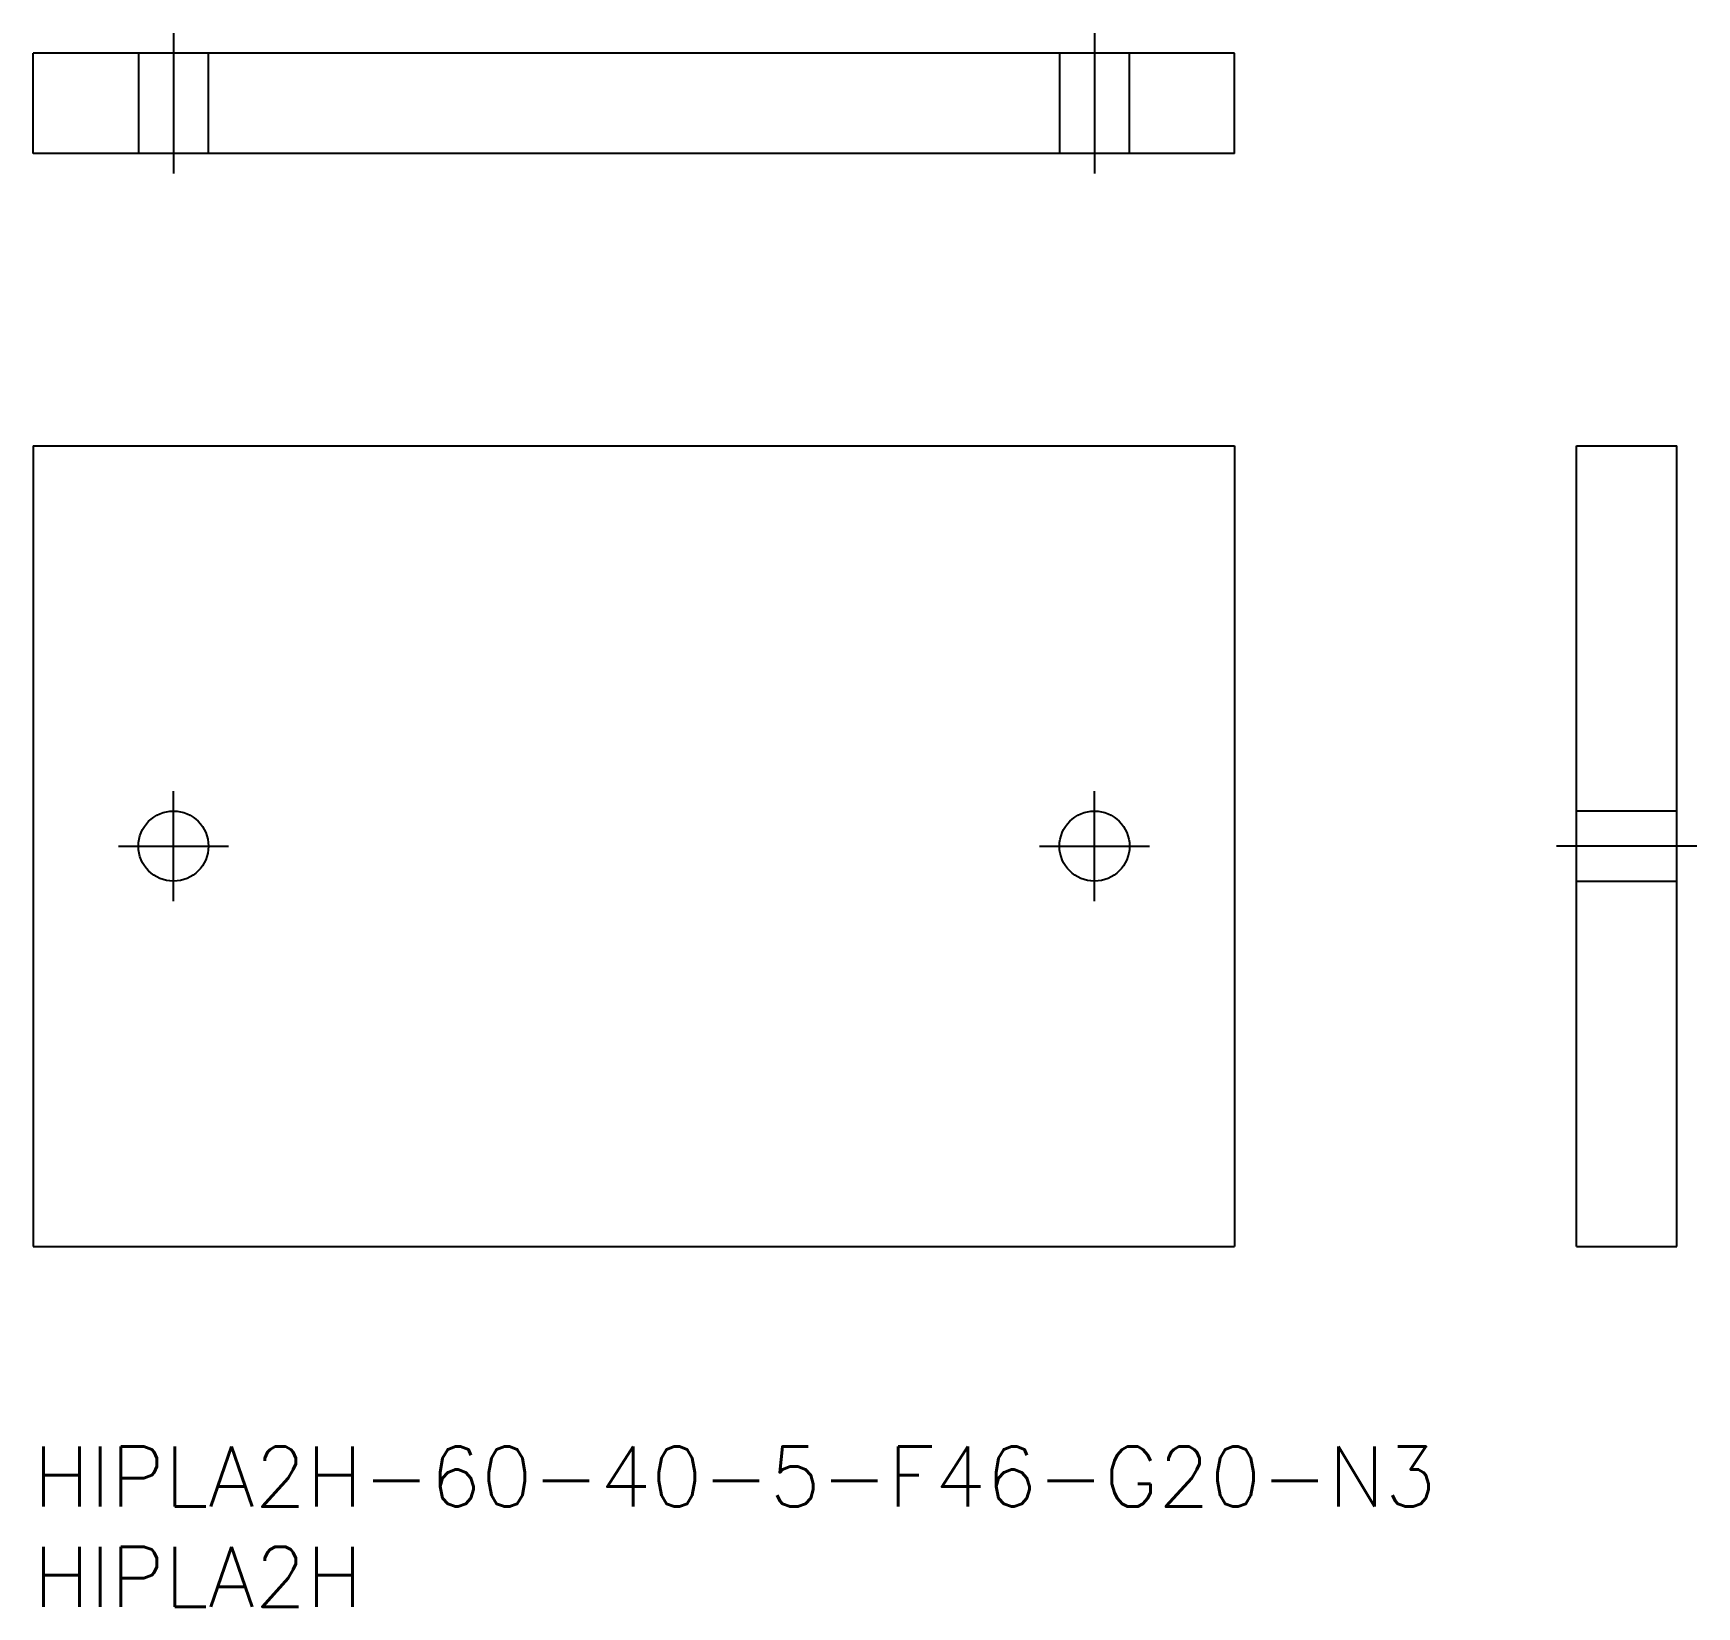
# Model space of a CAD drawing. Extents: x 0 to 83.1, y -8 to 70.6.
import ezdxf

# ---------------------------------------------------------------- set-up
doc = ezdxf.new("R2010")
doc.units = 0
doc.header["$LTSCALE"] = 0.5
doc.linetypes.add('CENTER', pattern=[50.8, 31.75, -6.35, 6.35, -6.35])
doc.linetypes.add('DASHED', pattern=[19.05, 12.7, -6.35])
for name, color, linetype in [('MSM_CENTER', 1, 'CENTER'), ('MSM_CONTINUOUS', 7, 'CONTINUOUS'), ('MSM_DASHED', 4, 'DASHED'), ('MSM_PART_NUMBER', 7, 'CONTINUOUS')]:
    doc.layers.add(name, color=color, linetype=linetype)
doc.styles.get("Standard").update_dxf_attribs({"font": 'txt.shx', "height": 1, "bigfont": 'bigfont.shx'})

# ---------------------------------------------------------------- blocks, each defined once
blk = doc.blocks.new('*U15')
at = {"layer": 'MSM_PART_NUMBER'}
blk.add_text('HIPLA2H-60-40-5-F46-G20-N3', height=3, dxfattribs=at).set_placement((0, -3))
blk = doc.blocks.new('*U16')
at = {"layer": 'MSM_PART_NUMBER'}
blk.add_text('HIPLA2H', height=3, dxfattribs=at).set_placement((0, -8))

msp = doc.modelspace()

# ---------------------------------------------------------------- linework, layer by layer
at = {"layer": 'MSM_CENTER'}
for p, q in [((7, 70.606), (7, 63.606)), ((53, 70.606), (53, 63.606)), ((7, 27.25), (7, 32.75)), ((53, 27.25), (53, 32.75)), ((4.25, 30), (9.75, 30)), ((50.25, 30), (55.75, 30)), ((83.079, 30), (76.079, 30))]:
    msp.add_line(p, q, dxfattribs=at)
at = {"layer": 'MSM_CONTINUOUS'}
for p, q in [((0, 64.606), (0, 69.606)), ((60, 69.606), (0, 69.606)), ((60, 64.606), (60, 69.606)), ((60, 64.606), (0, 64.606)), ((0, 50), (0, 10)), ((0, 50), (60, 50)), ((60, 50), (60, 10)), ((77.079, 50), (82.079, 50)), ((77.079, 10), (77.079, 50)), ((82.079, 10), (82.079, 50)), ((0, 10), (60, 10)), ((77.079, 10), (82.079, 10))]:
    msp.add_line(p, q, dxfattribs=at)
for centre in [(7, 30), (53, 30)]:
    msp.add_circle(centre, 1.75, dxfattribs=at)
at = {"layer": 'MSM_DASHED'}
for p, q in [((5.25, 69.606), (5.25, 64.606)), ((8.75, 64.606), (8.75, 69.606)), ((51.25, 69.606), (51.25, 64.606)), ((54.75, 64.606), (54.75, 69.606)), ((82.079, 31.75), (77.079, 31.75)), ((77.079, 28.25), (82.079, 28.25))]:
    msp.add_line(p, q, dxfattribs=at)

# ---------------------------------------------------------------- block references
at = {"layer": 'MSM_CONTINUOUS'}
for name in ['*U15', '*U16']:
    msp.add_blockref(name, (0, 0), dxfattribs=at)

doc.saveas('drawing.dxf')
